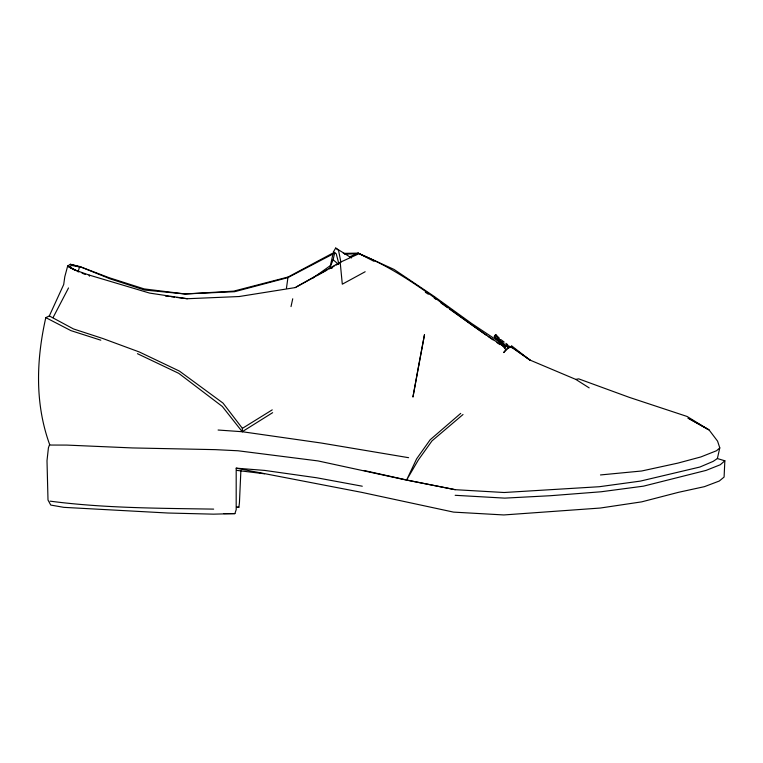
<?xml version="1.0" encoding="UTF-8"?>
<svg xmlns="http://www.w3.org/2000/svg" width="763" height="763" viewBox="0 0 763 763"><rect width="100%" height="100%" fill="white"/><g stroke="black" fill="none" stroke-linecap="round" stroke-linejoin="round"><path stroke-width="1.14" d="M362.282 486.212L316.693 477.772L264.732 470.428L236.196 468.167L236.187 509.684L234.88 513.613L213.487 514.157L168.003 513.022L63.844 507.347L50.759 505.058L48.002 500.003L47.001 460.738L48.412 447.833L49.624 444.467C34.736 403.331 36.281 359.84 45.809 317.618L49.328 315.939L63.701 284.532L64.807 276.683L67.669 266.02L70.358 264.294L79.676 266.516L109.109 277.703L144.178 288.91L185.123 293.965L233.669 291.142L288.013 277.045L331.905 253.583L334.194 253.545M49.624 444.467L50.139 445.048L66.801 445.087L132.466 447.938L215.319 449.645L237.999 450.771L318.057 460.928L406.574 480.099L455.206 489.684L504.133 492.507L599.346 486.718L640.443 481.091L699.919 467.023L713.128 461.386L717.373 458.553L724.85 460.795L724.087 477.066L719.29 481.024L704.43 486.66L678.584 492.297L641.702 501.854L600.243 508.044L503.818 514.949L453.575 512.116L361.776 492.373L236.196 468.167M408.606 457.686L321.194 443.017L242.243 431.724L242.386 428.358L223.025 403.102L179.429 371.095L139.343 351.991L102.805 338.505L73.477 328.939L49.328 315.939M240.879 470.571L239.439 502.712L238.886 507.195L236.597 507.328M286.449 288.271L288.013 277.045M331.991 268.452L330.112 267.06L333.383 251.981L335.691 248.051L351.533 257.942M291.018 306.602L292.734 298.781M330.112 267.06L333.135 259.773L334.766 252.315M717.373 458.553L719.786 447.891L717.582 441.157L709.094 429.95L688.159 418.172L709.094 429.95M78.084 271.838L79.676 266.516L110.072 278.829L144.598 290.035L184.98 293.965L234.632 291.704L287.87 277.618L331.657 254.708M343.331 253.383L358.19 253.125L394.032 269.425L434.099 296.368L471.362 323.293L505.917 346.316L505.43 347.442C456.045 317.065 413.346 275.596 359.001 253.726L340.193 262.272L295.109 287.565M53.019 317.675L68.527 287.937M504.209 342.082L500.795 339.554L499.24 341.233L494.31 336.76L495.521 334.518L499.288 338.114M494.31 336.76L495.921 335.1L495.521 334.518M504.81 347.995L505.917 346.316M505.945 349.712L503.647 352.563L508.702 347.47L501.329 341.853L495.921 335.1L500.223 342.978L505.945 349.712L508.702 347.47L500.223 342.978L494.825 336.788M500.223 342.978L501.329 341.853M719.786 447.891L716.543 450.733L700.892 456.932L677.859 463.122L641.635 471L600.481 474.948M460.728 413.393L430.179 439.746L416.636 458.811L406.574 480.099L418.353 459.946L432.001 440.88L463.007 414.519M724.85 460.795L720.253 464.762L706.061 470.399L643.524 486.145L601.072 491.773L550.476 495.712L504.744 498.125L455.168 495.301M508.778 348.023L510.581 346.488M373.975 261.299L358.19 253.125L357.494 253.697L344.58 254.203M505.821 345.992L507.614 344.609L505.907 343.34M313.135 277.885L330.379 265.6M71.674 265.429L70.358 264.294L80.43 267.079L71.674 265.429L69.223 267.145L67.669 266.02L78.885 271.847M502.512 344.123L504.963 346.288L507.614 344.609M218.094 430.027L242.243 431.724L272.639 412.669M242.386 428.358L272.229 409.865M296.378 287.002L314.747 276.883M316.788 275.758L326.993 270.131M329.034 269.005L334.137 266.192M336.178 265.066L338.219 263.95M365.162 271.742L342.301 284.189L340.193 262.272M349.559 256.835L358.19 253.125M511.477 345.725L530.247 360.355L512.707 348.004L508.187 346.316L508.225 345.753L512.192 347.442L530.647 360.355L575.807 379.411L578.669 378.849L629.351 397.38L687.082 416.464L708.102 429.378M239.21 296.521L295.357 287.565M239.448 296.521L187.116 298.734L149.643 293.097L89.118 275.061L74.803 269.978L69.223 267.145L75.709 270.541M223.664 513.575L234.88 513.613M213.65 509.121C159.133 508.225 104.235 508.225 50.129 501.157M236.54 507.137L238.886 507.195M165.437 296.044L168.9 296.473M171.208 296.75L174.67 297.179M176.978 297.456L187.364 298.724M236.635 470.37L264.561 473.794M455.206 489.684L407.127 480.099L363.989 470.494M100.802 340.193L70.921 330.627L45.809 317.618M82.051 273.144L85.227 274.451M137.445 353.679L178.742 373.336L222.329 406.469L242.243 431.724M333.383 251.981L336.225 253.755L338.877 263.912M575.807 379.411L589.179 387.881M425.363 292.277L428.31 294.203M486.174 335.129L449.493 309.101M488.139 336.483L493.041 339.869M496.961 342.577L499.908 344.609M434.204 298.056L436.112 299.43M440.89 302.882L447.576 307.718M335.691 248.051L338.543 250.388L340.927 262.272M333.135 259.773L338.467 264.341M501.987 341.481L504.963 346.288M89.118 275.061L89.462 276.187M418.649 365.611L412.936 397.075L424.486 334.69L418.649 365.611"/></g></svg>
